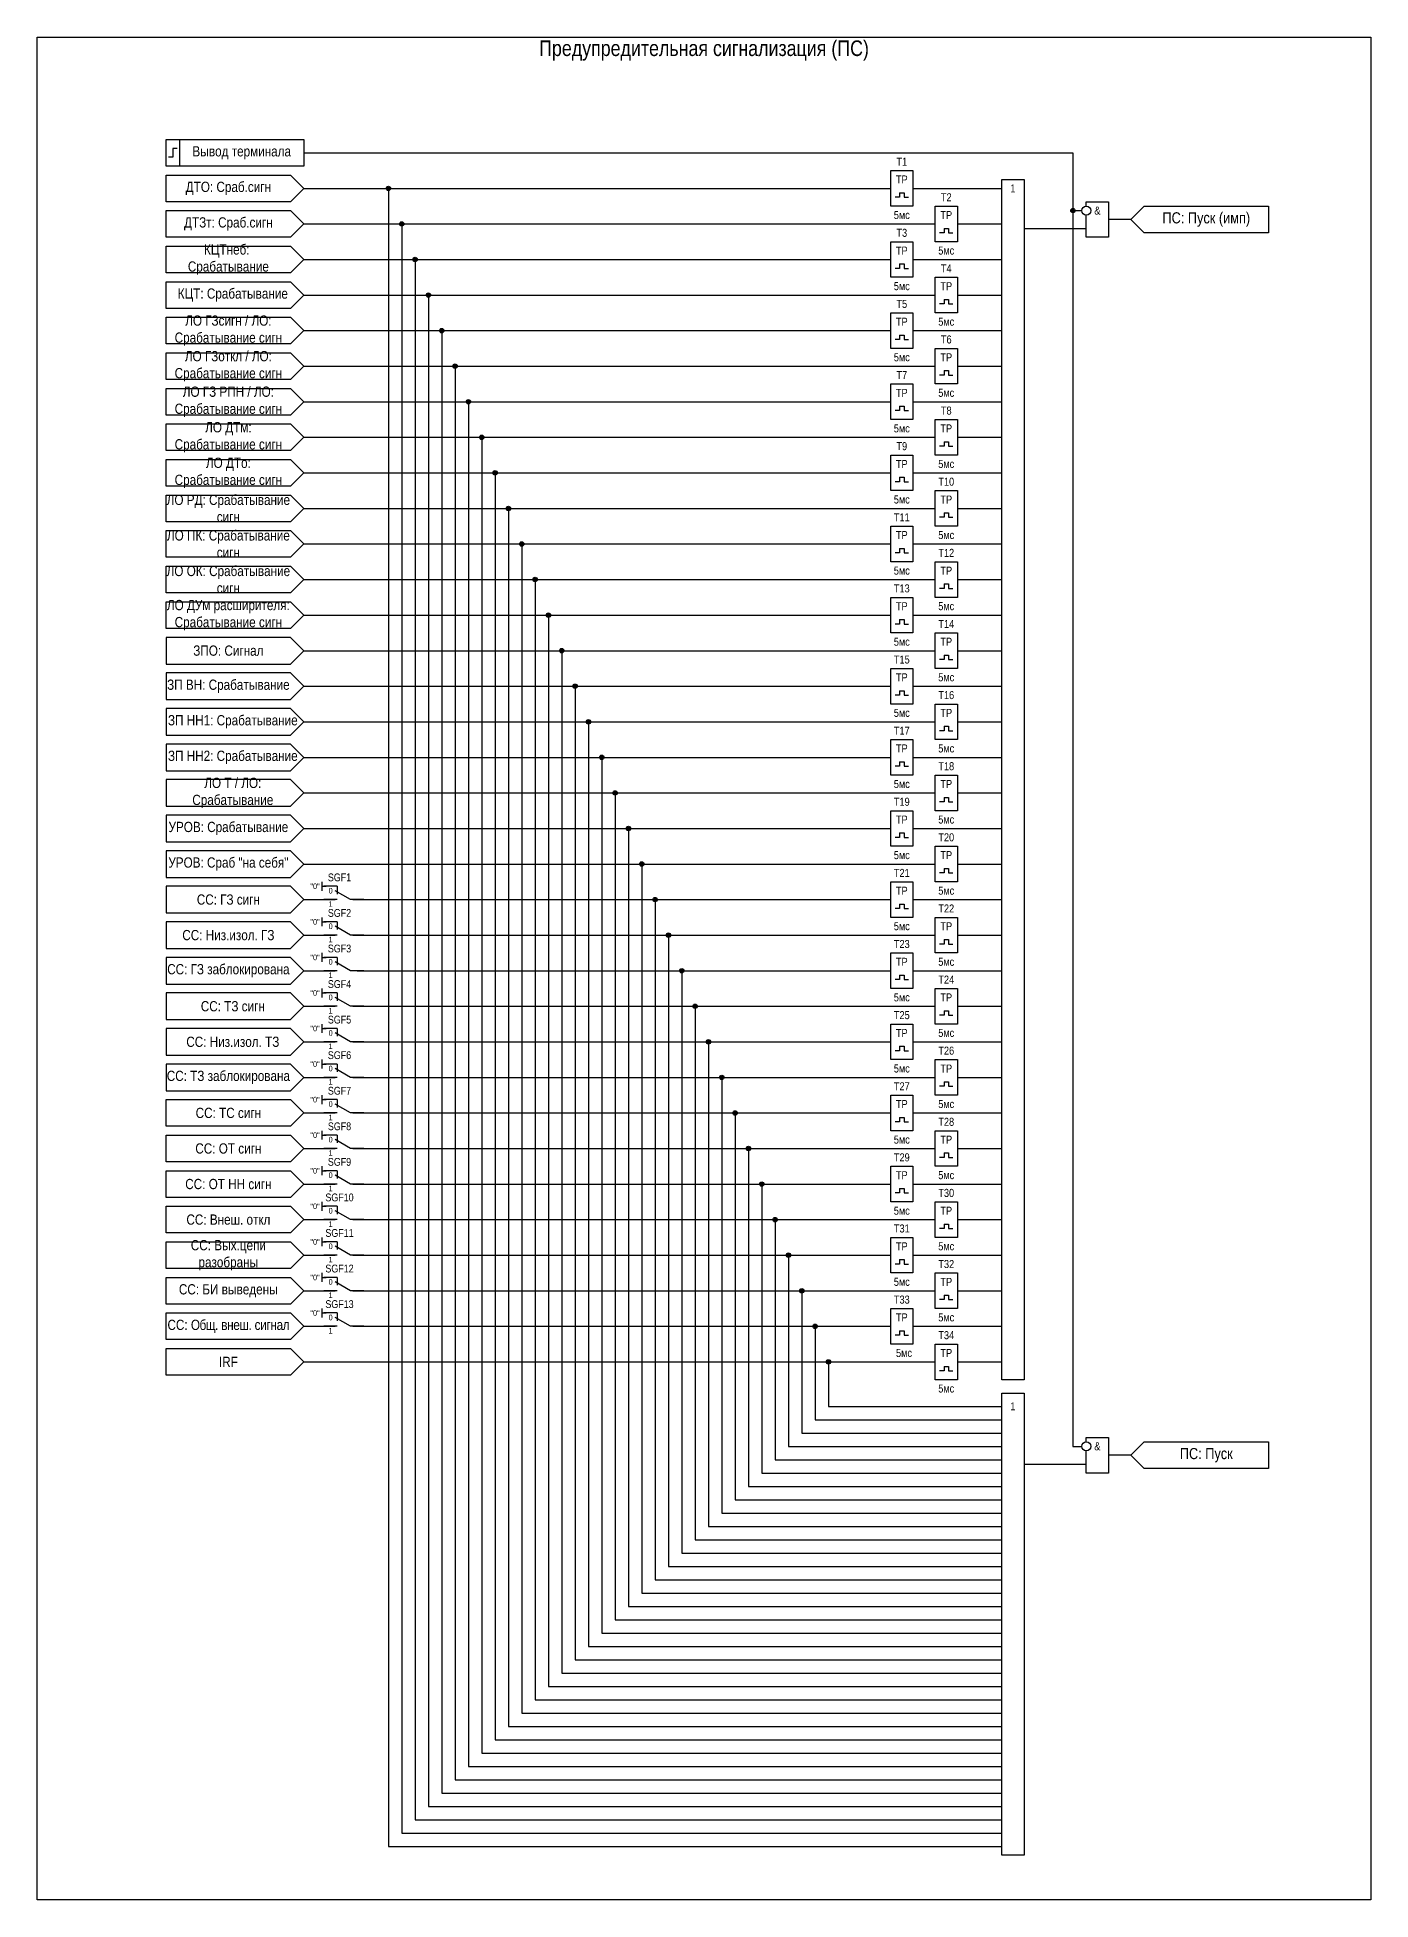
# Model space of a CAD drawing. Header units: millimetres. Extents: x -1143 to 1170, y -154 to 695.
# Drawn here: x 870 to 1170, y -38 to 381 of the extents above; entities that cross this region are included whole.
import ezdxf
from ezdxf.enums import TextEntityAlignment as Align

# ---------------------------------------------------------------- set-up
doc = ezdxf.new("R2010")
doc.units = ezdxf.units.MM
doc.layers.add('TEXT', color=7, linetype='Continuous', lineweight=25)
doc.layers.add('Основная', color=7, linetype='Continuous')
doc.styles.add('2.5_Gost_RD', font='ARIALN.TTF', dxfattribs={"height": 2.5})
doc.styles.add('3.5_Gost_RD', font='ARIALN.TTF', dxfattribs={"height": 3.5})
doc.styles.add('Вывод', font='ARIALN.TTF', dxfattribs={"height": 2.5})
doc.styles.add('Компонент', font='ARIALN.TTF', dxfattribs={"height": 3.5})

# ---------------------------------------------------------------- blocks, each defined once
blk = doc.blocks.new('Точка')
at = {"ltscale": 100}
h = blk.add_hatch(color=256, dxfattribs=at)
h.dxf.hatch_style = 1
edge = h.paths.add_edge_path()
edge.add_arc((0, 0), 0.5, 0, 360)
blk.add_circle((0, 0), 0.5, dxfattribs=at)
blk = doc.blocks.new('*U958')
at = {"layer": 'Основная', "color": 0}
blk.add_line((0, 0), (7, 4), dxfattribs=at)
at = {"layer": 'Основная', "ltscale": 0.35}
blk.add_line((6, 6), (6, 2.5), dxfattribs=at)
blk = doc.blocks.new('*U1019')
at = {"layer": 'Основная', "color": 0}
for p, q in [((-3, 6), (-9, 6)), ((-3, 0), (-9, 0)), ((9, 0), (3, 0))]:
    blk.add_line(p, q, dxfattribs=at)
at = {"layer": 'Основная', "ltscale": 0.25, "xscale": -1}
blk.add_blockref('*U958', (3, 0), dxfattribs=at)
at = {"layer": 'Основная'}
for tag, height, style, p in [('ОУ', 3.5, 'Компонент', (-2, 10)), ('В1', 2.5, 'Вывод', (-13, 6)), ('В2', 2.5, 'Вывод', (-6, 4)), ('В3', 2.5, 'Вывод', (-6, -2))]:
    blk.add_attdef(tag, text='', height=height, dxfattribs=dict(at, style=style)).set_placement(p, align=Align.MIDDLE_CENTER)

msp = doc.modelspace()

# ---------------------------------------------------------------- linework, layer by layer
at = {"ltscale": 100}
for p, q in [((1064, 345), (1063, 345)), ((1065, 345), (1066, 345)), ((1116, 340), (1111, 340)), ((1119, 343), (1116, 340)), ((1116, 340), (1119, 337)), ((1119, 343), (1147, 343)), ((1074, 337), (1073, 337)), ((1075, 337), (1076, 337)), ((1147, 337), (1119, 337)), ((1064, 329), (1063, 329)), ((1065, 329), (1066, 329)), ((1074, 321), (1073, 321)), ((1075, 321), (1076, 321)), ((1064, 313), (1063, 313)), ((1065, 313), (1066, 313)), ((1074, 305), (1073, 305)), ((1075, 305), (1076, 305)), ((1064, 297), (1063, 297)), ((1065, 297), (1066, 297)), ((1074, 289), (1073, 289)), ((1075, 289), (1076, 289)), ((1064, 281), (1063, 281)), ((1065, 281), (1066, 281)), ((1074, 273), (1073, 273)), ((1075, 273), (1076, 273)), ((1064, 265), (1063, 265)), ((1065, 265), (1066, 265)), ((1074, 257), (1073, 257)), ((1075, 257), (1076, 257)), ((1064, 249), (1063, 249)), ((1065, 249), (1066, 249)), ((1074, 241), (1073, 241)), ((1075, 241), (1076, 241)), ((1064, 233), (1063, 233)), ((1065, 233), (1066, 233)), ((1074, 225), (1073, 225)), ((1075, 225), (1076, 225)), ((1064, 217), (1063, 217)), ((1065, 217), (1066, 217)), ((1074, 209), (1073, 209)), ((1075, 209), (1076, 209)), ((1064, 201), (1063, 201)), ((1065, 201), (1066, 201)), ((1074, 193), (1073, 193)), ((1075, 193), (1076, 193)), ((934, 191), (934, 189)), ((934, 190), (935, 190)), ((1064, 185), (1063, 185)), ((1065, 185), (1066, 185)), ((934, 183), (934, 181)), ((934, 182), (935, 182)), ((1074, 177), (1073, 177)), ((1075, 177), (1076, 177)), ((934, 175), (934, 173)), ((934, 174), (935, 174)), ((1064, 169), (1063, 169)), ((1065, 169), (1066, 169)), ((934, 167), (934, 165)), ((934, 166), (935, 166)), ((1074, 161), (1073, 161)), ((1075, 161), (1076, 161)), ((934, 159), (934, 157)), ((934, 158), (935, 158)), ((934, 151), (934, 149)), ((1064, 153), (1063, 153)), ((1065, 153), (1066, 153)), ((934, 150), (935, 150)), ((934, 143), (934, 141)), ((1074, 145), (1073, 145)), ((1075, 145), (1076, 145)), ((934, 142), (935, 142)), ((934, 135), (934, 133)), ((1064, 137), (1063, 137)), ((1065, 137), (1066, 137)), ((934, 134), (935, 134)), ((934, 127), (934, 125)), ((934, 126), (935, 126)), ((1074, 129), (1073, 129)), ((1075, 129), (1076, 129)), ((934, 119), (934, 117)), ((934, 118), (935, 118)), ((1064, 121), (1063, 121)), ((1065, 121), (1066, 121)), ((934, 111), (934, 109)), ((934, 110), (935, 110)), ((1074, 113), (1073, 113)), ((1075, 113), (1076, 113)), ((1064, 105), (1063, 105)), ((1065, 105), (1066, 105)), ((934, 103), (934, 101)), ((934, 102), (935, 102)), ((1074, 97), (1073, 97)), ((1075, 97), (1076, 97)), ((934, 95), (934, 93)), ((934, 94), (935, 94)), ((1064, 89), (1063, 89)), ((1065, 89), (1066, 89)), ((1074, 81), (1073, 81)), ((1075, 81), (1076, 81)), ((1119, 65), (1116, 62)), ((1119, 65), (1147, 65)), ((1116, 62), (1111, 62)), ((1116, 62), (1119, 59)), ((1147, 59), (1119, 59))]:
    msp.add_line(p, q, dxfattribs=at)
at = {"color": 3, "ltscale": 100}
msp.add_lwpolyline([(870, 381), (1170, 381), (1170, -38), (870, -38)], close=True, dxfattribs=at)
at = {"ltscale": 100}
for points in [[(899, 358), (902, 358), (902, 352), (899, 352)], [(899, 358), (930, 358), (930, 352), (899, 352)], [(1062, 351), (1067, 351), (1067, 343), (1062, 343)], [(1087, 349), (1092, 349), (1092, 79), (1087, 79)], [(1072, 343), (1077, 343), (1077, 335), (1072, 335)], [(1062, 335), (1067, 335), (1067, 327), (1062, 327)], [(1072, 327), (1077, 327), (1077, 319), (1072, 319)], [(1062, 319), (1067, 319), (1067, 311), (1062, 311)], [(1072, 311), (1077, 311), (1077, 303), (1072, 303)], [(1062, 303), (1067, 303), (1067, 295), (1062, 295)], [(1072, 295), (1077, 295), (1077, 287), (1072, 287)], [(1062, 287), (1067, 287), (1067, 279), (1062, 279)], [(1072, 279), (1077, 279), (1077, 271), (1072, 271)], [(1062, 271), (1067, 271), (1067, 263), (1062, 263)], [(1072, 263), (1077, 263), (1077, 255), (1072, 255)], [(1062, 255), (1067, 255), (1067, 247), (1062, 247)], [(1072, 247), (1077, 247), (1077, 239), (1072, 239)], [(1062, 239), (1067, 239), (1067, 231), (1062, 231)], [(1072, 231), (1077, 231), (1077, 223), (1072, 223)], [(1062, 223), (1067, 223), (1067, 215), (1062, 215)], [(1072, 215), (1077, 215), (1077, 207), (1072, 207)], [(1062, 207), (1067, 207), (1067, 199), (1062, 199)], [(1072, 199), (1077, 199), (1077, 191), (1072, 191)], [(1062, 191), (1067, 191), (1067, 183), (1062, 183)], [(1072, 183), (1077, 183), (1077, 175), (1072, 175)], [(1062, 175), (1067, 175), (1067, 167), (1062, 167)], [(1072, 167), (1077, 167), (1077, 159), (1072, 159)], [(1062, 159), (1067, 159), (1067, 151), (1062, 151)], [(1072, 151), (1077, 151), (1077, 143), (1072, 143)], [(1062, 143), (1067, 143), (1067, 135), (1062, 135)], [(1072, 135), (1077, 135), (1077, 127), (1072, 127)], [(1062, 127), (1067, 127), (1067, 119), (1062, 119)], [(1072, 119), (1077, 119), (1077, 111), (1072, 111)], [(1062, 111), (1067, 111), (1067, 103), (1062, 103)], [(1072, 103), (1077, 103), (1077, 95), (1072, 95)], [(1062, 95), (1067, 95), (1067, 87), (1062, 87)], [(1072, 87), (1077, 87), (1077, 79), (1072, 79)], [(1087, 76), (1092, 76), (1092, -28), (1087, -28)]]:
    msp.add_lwpolyline(points, close=True, dxfattribs=at)
at = {"lineweight": 30, "ltscale": 100}
msp.add_lwpolyline([(901.5, 356), (900.5, 356), (900.5, 354), (899.5, 354)], dxfattribs=at)
at = {"ltscale": 100}
for points in [[(930, 355), (1103, 355), (1103, 342), (1105, 342)], [(930, 355), (1103, 355), (1103, 64), (1105, 64)], [(899, 350), (927, 350), (930, 347), (927, 344), (899, 344), (899, 350)], [(930, 347), (949, 347), (949, -26), (1087, -26)], [(930, 347), (1062, 347)], [(1064, 346), (1064, 345)], [(1064, 346), (1065, 346)], [(1065, 346), (1065, 345)], [(1067, 347), (1087, 347)], [(1106, 343), (1106, 344), (1111, 344), (1111, 336), (1106, 336), (1106, 341)], [(899, 342), (927, 342), (930, 339), (927, 336), (899, 336), (899, 342)], [(1116, 340), (1119, 343), (1147, 343), (1147, 337), (1119, 337), (1116, 340)], [(930, 339), (952, 339), (952, -23), (1087, -23)], [(930, 339), (1072, 339)], [(1074, 338), (1074, 337)], [(1074, 338), (1075, 338)], [(1075, 338), (1075, 337)], [(1077, 339), (1087, 339)], [(1092, 338), (1106, 338)], [(899, 334), (927, 334), (930, 331), (927, 328), (899, 328), (899, 334)], [(930, 331), (955, 331), (955, -20), (1087, -20)], [(930, 331), (1062, 331)], [(1064, 330), (1064, 329)], [(1064, 330), (1065, 330)], [(1065, 330), (1065, 329)], [(1067, 331), (1087, 331)], [(899, 326), (927, 326), (930, 323), (927, 320), (899, 320), (899, 326)], [(930, 323), (958, 323), (958, -17), (1087, -17)], [(930, 323), (1072, 323)], [(1077, 323), (1087, 323)], [(1074, 322), (1074, 321)], [(1074, 322), (1075, 322)], [(1075, 322), (1075, 321)], [(899, 318), (927, 318), (930, 315), (927, 312), (899, 312), (899, 318)], [(930, 315), (961, 315), (961, -14), (1087, -14)], [(930, 315), (1062, 315)], [(1067, 315), (1087, 315)], [(1064, 314), (1064, 313)], [(1064, 314), (1065, 314)], [(1065, 314), (1065, 313)], [(899, 310), (927, 310), (930, 307), (927, 304), (899, 304), (899, 310)], [(930, 307), (964, 307), (964, -11), (1087, -11)], [(930, 307), (1072, 307)], [(1074, 306), (1074, 305)], [(1074, 306), (1075, 306)], [(1075, 306), (1075, 305)], [(1077, 307), (1087, 307)], [(899, 302), (927, 302), (930, 299), (927, 296), (899, 296), (899, 302)], [(930, 299), (967, 299), (967, -8), (1087, -8)], [(930, 299), (1062, 299)], [(1064, 298), (1064, 297)], [(1064, 298), (1065, 298)], [(1065, 298), (1065, 297)], [(1067, 299), (1087, 299)], [(899, 294), (927, 294), (930, 291), (927, 288), (899, 288), (899, 294)], [(930, 291), (970, 291), (970, -5), (1087, -5)], [(930, 291), (1072, 291)], [(1074, 290), (1074, 289)], [(1074, 290), (1075, 290)], [(1075, 290), (1075, 289)], [(1077, 291), (1087, 291)], [(899, 286), (927, 286), (930, 283), (927, 280), (899, 280), (899, 286)], [(930, 283), (973, 283), (973, -2), (1087, -2)], [(930, 283), (1062, 283)], [(1064, 282), (1064, 281)], [(1064, 282), (1065, 282)], [(1065, 282), (1065, 281)], [(1067, 283), (1087, 283)], [(899, 278), (927, 278), (930, 275), (927, 272), (899, 272), (899, 278)], [(930, 275), (976, 275), (976, 1), (1087, 1)], [(930, 275), (1072, 275)], [(1074, 274), (1074, 273)], [(1074, 274), (1075, 274)], [(1075, 274), (1075, 273)], [(1077, 275), (1087, 275)], [(899, 270), (927, 270), (930, 267), (927, 264), (899, 264), (899, 270)], [(930, 267), (979, 267), (979, 4), (1087, 4)], [(930, 267), (1062, 267)], [(1064, 266), (1064, 265)], [(1064, 266), (1065, 266)], [(1065, 266), (1065, 265)], [(1067, 267), (1087, 267)], [(899, 262), (927, 262), (930, 259), (927, 256), (899, 256), (899, 262)], [(930, 259), (982, 259), (982, 7), (1087, 7)], [(930, 259), (1072, 259)], [(1074, 258), (1074, 257)], [(1074, 258), (1075, 258)], [(1075, 258), (1075, 257)], [(1077, 259), (1087, 259)], [(899, 254), (927, 254), (930, 251), (927, 248), (899, 248), (899, 254)], [(930, 251), (985, 251), (985, 10), (1087, 10)], [(930, 251), (1062, 251)], [(1064, 250), (1064, 249)], [(1064, 250), (1065, 250)], [(1065, 250), (1065, 249)], [(1067, 251), (1087, 251)], [(930, 243), (927, 246), (899, 246), (899, 240), (927, 240), (930, 243)], [(930, 243), (988, 243), (988, 13), (1087, 13)], [(930, 243), (1072, 243)], [(1074, 242), (1074, 241)], [(1074, 242), (1075, 242)], [(1075, 242), (1075, 241)], [(1077, 243), (1087, 243)], [(930, 235), (927, 238), (899, 238), (899, 232), (927, 232), (930, 235)], [(930, 235), (991, 235), (991, 16), (1087, 16)], [(930, 235), (1062, 235)], [(1067, 235), (1087, 235)], [(1064, 234), (1064, 233)], [(1064, 234), (1065, 234)], [(1065, 234), (1065, 233)], [(930, 227), (927, 230), (899, 230), (899, 224), (927, 224), (930, 227)], [(930, 227), (994, 227), (994, 19), (1087, 19)], [(930, 227), (1072, 227)], [(1077, 227), (1087, 227)], [(1074, 226), (1074, 225)], [(1074, 226), (1075, 226)], [(1075, 226), (1075, 225)], [(930, 219), (927, 222), (899, 222), (899, 216), (927, 216), (930, 219)], [(930, 219), (997, 219), (997, 22), (1087, 22)], [(930, 219), (1062, 219)], [(1064, 218), (1064, 217)], [(1064, 218), (1065, 218)], [(1065, 218), (1065, 217)], [(1067, 219), (1087, 219)], [(930, 211), (927, 214), (899, 214), (899, 208), (927, 208), (930, 211)], [(930, 211), (1000, 211), (1000, 25), (1087, 25)], [(930, 211), (1072, 211)], [(1074, 210), (1074, 209)], [(1074, 210), (1075, 210)], [(1075, 210), (1075, 209)], [(1077, 211), (1087, 211)], [(930, 203), (927, 206), (899, 206), (899, 200), (927, 200), (930, 203)], [(930, 203), (1003, 203), (1003, 28), (1087, 28)], [(930, 203), (1062, 203)], [(1064, 202), (1064, 201)], [(1064, 202), (1065, 202)], [(1065, 202), (1065, 201)], [(1067, 203), (1087, 203)], [(930, 195), (927, 198), (899, 198), (899, 192), (927, 192), (930, 195)], [(930, 195), (1006, 195), (1006, 31), (1087, 31)], [(930, 195), (1072, 195)], [(1074, 194), (1074, 193)], [(1074, 194), (1075, 194)], [(1075, 194), (1075, 193)], [(1077, 195), (1087, 195)], [(930, 187), (927, 190), (899, 190), (899, 184), (927, 184), (930, 187)], [(930, 187), (937, 187)], [(941, 187), (1009, 187), (1009, 34), (1087, 34)], [(941, 187), (1062, 187)], [(1064, 186), (1064, 185)], [(1064, 186), (1065, 186)], [(1065, 186), (1065, 185)], [(1067, 187), (1087, 187)], [(930, 179), (927, 182), (899, 182), (899, 176), (927, 176), (930, 179)], [(930, 179), (937, 179)], [(941, 179), (1012, 179), (1012, 37), (1087, 37)], [(944, 179), (1072, 179)], [(1074, 178), (1074, 177)], [(1074, 178), (1075, 178)], [(1075, 178), (1075, 177)], [(1077, 179), (1087, 179)], [(930, 171), (927, 174), (899, 174), (899, 168), (927, 168), (930, 171)], [(930, 171), (937, 171)], [(942, 171), (1062, 171)], [(943, 171), (1015, 171), (1015, 40), (1087, 40)], [(1064, 170), (1064, 169)], [(1064, 170), (1065, 170)], [(1065, 170), (1065, 169)], [(1067, 171), (1087, 171)], [(930, 163), (927, 166), (899, 166), (899, 160), (927, 160), (930, 163)], [(930, 163), (937, 163)], [(941, 163), (1018, 163), (1018, 43), (1087, 43)], [(941, 163), (1072, 163)], [(1074, 162), (1074, 161)], [(1074, 162), (1075, 162)], [(1075, 162), (1075, 161)], [(1077, 163), (1087, 163)], [(930, 155), (927, 158), (899, 158), (899, 152), (927, 152), (930, 155)], [(930, 155), (937, 155)], [(941, 155), (1021, 155), (1021, 46), (1087, 46)], [(941, 155), (1062, 155)], [(1064, 154), (1064, 153)], [(1064, 154), (1065, 154)], [(1065, 154), (1065, 153)], [(1067, 155), (1087, 155)], [(930, 147), (927, 150), (899, 150), (899, 144), (927, 144), (930, 147)], [(930, 147), (937, 147)], [(941, 147), (1024, 147), (1024, 49), (1087, 49)], [(941, 147), (1072, 147)], [(1077, 147), (1087, 147)], [(1074, 146), (1074, 145)], [(1074, 146), (1075, 146)], [(1075, 146), (1075, 145)], [(899, 142), (927, 142), (930, 139), (927, 136), (899, 136), (899, 142)], [(930, 139), (937, 139)], [(941, 139), (1027, 139), (1027, 52), (1087, 52)], [(941, 139), (1062, 139)], [(1067, 139), (1087, 139)], [(1064, 138), (1064, 137)], [(1064, 138), (1065, 138)], [(1065, 138), (1065, 137)], [(899, 134), (927, 134), (930, 131), (927, 128), (899, 128), (899, 134)], [(930, 131), (937, 131)], [(941, 131), (1030, 131), (1030, 55), (1087, 55)], [(941, 131), (1072, 131)], [(1074, 130), (1074, 129)], [(1074, 130), (1075, 130)], [(1075, 130), (1075, 129)], [(1077, 131), (1087, 131)], [(899, 126), (927, 126), (930, 123), (927, 120), (899, 120), (899, 126)], [(930, 123), (937, 123)], [(941, 123), (1033, 123), (1033, 58), (1087, 58)], [(941, 123), (1062, 123)], [(1064, 122), (1064, 121)], [(1064, 122), (1065, 122)], [(1065, 122), (1065, 121)], [(1067, 123), (1087, 123)], [(899, 118), (927, 118), (930, 115), (927, 112), (899, 112), (899, 118)], [(930, 115), (937, 115)], [(941, 115), (1036, 115), (1036, 61), (1087, 61)], [(941, 115), (1072, 115)], [(1074, 114), (1074, 113)], [(1074, 114), (1075, 114)], [(1075, 114), (1075, 113)], [(1077, 115), (1087, 115)], [(899, 110), (927, 110), (930, 107), (927, 104), (899, 104), (899, 110)], [(930, 107), (937, 107)], [(941, 107), (1039, 107), (1039, 64), (1087, 64)], [(941, 107), (1062, 107)], [(1064, 106), (1064, 105)], [(1064, 106), (1065, 106)], [(1065, 106), (1065, 105)], [(1067, 107), (1087, 107)], [(899, 102), (927, 102), (930, 99), (927, 96), (899, 96), (899, 102)], [(930, 99), (937, 99)], [(941, 99), (1042, 99), (1042, 67), (1087, 67)], [(941, 99), (1072, 99)], [(1074, 98), (1074, 97)], [(1074, 98), (1075, 98)], [(1075, 98), (1075, 97)], [(1077, 99), (1087, 99)], [(899, 94), (927, 94), (930, 91), (927, 88), (899, 88), (899, 94)], [(930, 91), (937, 91)], [(941, 91), (1045, 91), (1045, 70), (1087, 70)], [(941, 91), (1062, 91)], [(1064, 90), (1064, 89)], [(1064, 90), (1065, 90)], [(1065, 90), (1065, 89)], [(1067, 91), (1087, 91)], [(899, 86), (927, 86), (930, 83), (927, 80), (899, 80), (899, 86)], [(930, 83), (1072, 83)], [(1048, 83), (1048, 73), (1087, 73)], [(1074, 82), (1074, 81)], [(1074, 82), (1075, 82)], [(1075, 82), (1075, 81)], [(1077, 83), (1087, 83)], [(1106, 65), (1106, 66), (1111, 66), (1111, 58), (1106, 58), (1106, 63)], [(1116, 62), (1119, 65), (1147, 65), (1147, 59), (1119, 59), (1116, 62)], [(1092, 60), (1106, 60)]]:
    msp.add_lwpolyline(points, dxfattribs=at)
for centre in [(1106, 342), (1106, 64)]:
    msp.add_circle(centre, 1, dxfattribs=at)

# ---------------------------------------------------------------- block references
for p in [(949, 347), (952, 339), (1103, 342), (955, 331), (958, 323), (961, 315), (964, 307), (967, 299), (970, 291), (973, 283), (976, 275), (979, 267), (982, 259), (985, 251), (988, 243), (991, 235), (994, 227), (997, 219), (1000, 211), (1003, 203), (1006, 195), (1009, 187), (1012, 179), (1015, 171), (1018, 163), (1021, 155), (1024, 147), (1027, 139), (1030, 131), (1033, 123), (1036, 115), (1039, 107), (1042, 99), (1045, 91), (1048, 83)]:
    msp.add_blockref('Точка', p, dxfattribs=at)
at = {"layer": 'Основная', "ltscale": 0.25, "xscale": 0.5, "yscale": 0.5, "zscale": 0.5}
for p, values in [((939, 187), {'ОУ': 'SGF1', 'В1': '"0"', 'В2': '0', 'В3': '1'}), ((939, 179), {'ОУ': 'SGF2', 'В1': '"0"', 'В2': '0', 'В3': '1'}), ((939, 171), {'ОУ': 'SGF3', 'В1': '"0"', 'В2': '0', 'В3': '1'}), ((939, 163), {'ОУ': 'SGF4', 'В1': '"0"', 'В2': '0', 'В3': '1'}), ((939, 155), {'ОУ': 'SGF5', 'В1': '"0"', 'В2': '0', 'В3': '1'}), ((939, 147), {'ОУ': 'SGF6', 'В1': '"0"', 'В2': '0', 'В3': '1'}), ((939, 139), {'ОУ': 'SGF7', 'В1': '"0"', 'В2': '0', 'В3': '1'}), ((939, 131), {'ОУ': 'SGF8', 'В1': '"0"', 'В2': '0', 'В3': '1'}), ((939, 123), {'ОУ': 'SGF9', 'В1': '"0"', 'В2': '0', 'В3': '1'}), ((939, 115), {'ОУ': 'SGF10', 'В1': '"0"', 'В2': '0', 'В3': '1'}), ((939, 107), {'ОУ': 'SGF11', 'В1': '"0"', 'В2': '0', 'В3': '1'}), ((939, 99), {'ОУ': 'SGF12', 'В1': '"0"', 'В2': '0', 'В3': '1'}), ((939, 91), {'ОУ': 'SGF13', 'В1': '"0"', 'В2': '0', 'В3': '1'})]:
    msp.add_blockref('*U1019', p, dxfattribs=at).add_auto_attribs(values)

# ---------------------------------------------------------------- texts
at = {"color": 30, "ltscale": 100, "insert": (1020, 378), "char_height": 3.5, "width": 290, "attachment_point": 5, "style": '3.5_Gost_RD'}
msp.add_mtext('Предупредительная сигнализация (ПС)', dxfattribs=at)
at = {"ltscale": 100, "attachment_point": 5, "style": '2.5_Gost_RD'}
for s, insert, char_height, width in [('T1', (1064.5, 353), 1.8, 5), ('TP', (1064.5, 349), 1.8, 5), ('1', (1089.5, 347), 1.8, 5), ('T2', (1074.5, 345), 1.8, 5), ('5мс', (1064.5, 341), 1.8, 5), ('TP', (1074.5, 341), 1.8, 5), ('&', (1108.5, 342), 1.8, 5), ('ПС: Пуск (имп)', (1133, 340), 2.5, 28), ('T3', (1064.5, 337), 1.8, 5), ('TP', (1064.5, 333), 1.8, 5), ('5мс', (1074.5, 333), 1.8, 5), ('T4', (1074.5, 329), 1.8, 5), ('5мс', (1064.5, 325), 1.8, 5), ('TP', (1074.5, 325), 1.8, 5), ('ЛО ГЗсигн / ЛО: Срабатывание сигн', (913, 315), 2.3, 28), ('T5', (1064.5, 321), 1.8, 5), ('TP', (1064.5, 317), 1.8, 5), ('5мс', (1074.5, 317), 1.8, 5), ('ЛО ГЗоткл / ЛО: Срабатывание сигн', (913, 307), 2.3, 28), ('T6', (1074.5, 313), 1.8, 5), ('5мс', (1064.5, 309), 1.8, 5), ('T7', (1064.5, 305), 1.8, 5), ('TP', (1074.5, 309), 1.8, 5), ('ЛО ГЗ РПН / ЛО: Срабатывание сигн', (913, 299), 2.3, 28), ('TP', (1064.5, 301), 1.8, 5), ('5мс', (1074.5, 301), 1.8, 5), ('T8', (1074.5, 297), 1.8, 5), ('ЛО ДТм: Срабатывание сигн', (913, 291), 2.3, 28), ('5мс', (1064.5, 293), 1.8, 5), ('TP', (1074.5, 293), 1.8, 5), ('T9', (1064.5, 289), 1.8, 5), ('ЛО ДТо: Срабатывание сигн', (913, 283), 2.3, 28), ('TP', (1064.5, 285), 1.8, 5), ('5мс', (1074.5, 285), 1.8, 5), ('T10', (1074.5, 281), 1.8, 5), ('ЛО РД: Срабатывание сигн', (913, 275), 2.3, 28), ('5мс', (1064.5, 277), 1.8, 5), ('TP', (1074.5, 277), 1.8, 5), ('T11', (1064.5, 273), 1.8, 5), ('ЛО ПК: Срабатывание сигн', (913, 267), 2.3, 28), ('TP', (1064.5, 269), 1.8, 5), ('5мс', (1074.5, 269), 1.8, 5), ('T12', (1074.5, 265), 1.8, 5), ('ЛО ОК: Срабатывание сигн', (913, 259), 2.3, 28), ('5мс', (1064.5, 261), 1.8, 5), ('TP', (1074.5, 261), 1.8, 5), ('T13', (1064.5, 257), 1.8, 5), ('ЛО ДУм расширителя: Срабатывание сигн', (913, 251), 2.3, 28), ('TP', (1064.5, 253), 1.8, 5), ('5мс', (1074.5, 253), 1.8, 5), ('T14', (1074.5, 249), 1.8, 5), ('5мс', (1064.5, 245), 1.8, 5), ('TP', (1074.5, 245), 1.8, 5), ('T15', (1064.5, 241), 1.8, 5), ('ЗП ВН: Срабатывание ', (913, 235), 2.3, 28), ('TP', (1064.5, 237), 1.8, 5), ('5мс', (1074.5, 237), 1.8, 5), ('T16', (1074.5, 233), 1.8, 5), ('ЗП НН1: Срабатывание', (914, 227), 2.3, 27.933), ('5мс', (1064.5, 229), 1.8, 5), ('TP', (1074.5, 229), 1.8, 5), ('T17', (1064.5, 225), 1.8, 5), ('ЗП НН2: Срабатывание', (914, 219), 2.3, 27.933), ('TP', (1064.5, 221), 1.8, 5), ('T18', (1074.5, 217), 1.8, 5), ('5мс', (1074.5, 221), 1.8, 5), ('5мс', (1064.5, 213), 1.8, 5), ('TP', (1074.5, 213), 1.8, 5), ('T19', (1064.5, 209), 1.8, 5), ('TP', (1064.5, 205), 1.8, 5), ('5мс', (1074.5, 205), 1.8, 5), ('T20', (1074.5, 201), 1.8, 5), ('5мс', (1064.5, 197), 1.8, 5), ('TP', (1074.5, 197), 1.8, 5), ('T21', (1064.5, 193), 1.8, 5), ('TP', (1064.5, 189), 1.8, 5), ('5мс', (1074.5, 189), 1.8, 5), ('T22', (1074.5, 185), 1.8, 5), ('5мс', (1064.5, 181), 1.8, 5), ('TP', (1074.5, 181), 1.8, 5), ('T23', (1064.5, 177), 1.8, 5), ('TP', (1064.5, 173), 1.8, 5), ('5мс', (1074.5, 173), 1.8, 5), ('T24', (1074.5, 169), 1.8, 5), ('5мс', (1064.5, 165), 1.8, 5), ('TP', (1074.5, 165), 1.8, 5), ('T25', (1064.5, 161), 1.8, 5), ('TP', (1064.5, 157), 1.8, 5), ('5мс', (1074.5, 157), 1.8, 5), ('T26', (1074.5, 153), 1.8, 5), ('5мс', (1064.5, 149), 1.8, 5), ('TP', (1074.5, 149), 1.8, 5), ('T27', (1064.5, 145), 1.8, 5), ('СС: ТС сигн', (913, 139), 2.3, 28), ('TP', (1064.5, 141), 1.8, 5), ('5мс', (1074.5, 141), 1.8, 5), ('T28', (1074.5, 137), 1.8, 5), ('СС: ОТ сигн', (913, 131), 2.3, 28), ('T29', (1064.5, 129), 1.8, 5), ('5мс', (1064.5, 133), 1.8, 5), ('TP', (1074.5, 133), 1.8, 5), ('TP', (1064.5, 125), 1.8, 5), ('5мс', (1074.5, 125), 1.8, 5), ('СС: ОТ НН сигн', (913, 123), 2.3, 28), ('T30', (1074.5, 121), 1.8, 5), ('5мс', (1064.5, 117), 1.8, 5), ('TP', (1074.5, 117), 1.8, 5), ('СС: Внеш. откл', (913, 115), 2.3, 28), ('T31', (1064.5, 113), 1.8, 5), ('СС: Вых.цепи разобраны', (913, 107), 2.3, 28), ('TP', (1064.5, 109), 1.8, 5), ('5мс', (1074.5, 109), 1.8, 5), ('T32', (1074.5, 105), 1.8, 5), ('5мс', (1064.5, 101), 1.8, 5), ('TP', (1074.5, 101), 1.8, 5), ('СС: БИ выведены', (913, 99), 2.3, 28), ('T33', (1064.5, 97), 1.8, 5), ('TP', (1064.5, 93), 1.8, 5), ('5мс', (1074.5, 93), 1.8, 5), ('T34', (1074.5, 89), 1.8, 5), ('5мс', (1065, 85), 1.8, 5), ('TP', (1074.5, 85), 1.8, 5), ('5мс', (1074.5, 77), 1.8, 5), ('1', (1089.5, 73), 1.8, 5), ('&', (1108.5, 64), 1.8, 5), ('ПС: Пуск', (1133, 62), 2.5, 28)]:
    msp.add_mtext(s, dxfattribs=dict(at, insert=insert, char_height=char_height, width=width))
at = {"color": 0, "ltscale": 100, "char_height": 2.3, "width": 28, "attachment_point": 5, "style": '2.5_Gost_RD'}
for s, insert in [('{\\C256;ЗПО: Сигнал}', (913, 243)), ('{\\C256;УРОВ: Срабатывание}', (913, 203)), ('{\\C256;УРОВ: Сраб "на себя"}', (913, 195))]:
    msp.add_mtext(s, dxfattribs=dict(at, insert=insert))
at = {"layer": 'TEXT', "ltscale": 100, "char_height": 2.3, "width": 28, "attachment_point": 5, "style": '2.5_Gost_RD'}
for s, insert in [('Вывод терминала', (916, 355)), ('ЛО Т / ЛО: Срабатывание', (914, 211)), ('СС: {\\T0.95;Общ. внеш. сигнал}', (913, 91))]:
    msp.add_mtext(s, dxfattribs=dict(at, insert=insert))
at = {"layer": 'TEXT', "color": 0, "ltscale": 100, "char_height": 2.3, "width": 28, "attachment_point": 5, "style": '2.5_Gost_RD'}
for s, insert in [('{\\C256;СС: ГЗ сигн}', (913, 187)), ('{\\C256;СС: Низ.изол. ГЗ}', (913, 179)), ('{\\C256;СС: ГЗ заблокирована}', (913, 171)), ('{\\C256;СС: ТЗ сигн}', (914, 163)), ('{\\C256;СС: Низ.изол. ТЗ}', (914, 155)), ('{\\C256;СС: ТЗ заблокирована}', (913, 147)), ('{\\C256;IRF}', (913, 83))]:
    msp.add_mtext(s, dxfattribs=dict(at, insert=insert))
at = {"layer": 'Основная', "color": 0, "ltscale": 100, "insert": (913, 347), "char_height": 2.3, "width": 28, "attachment_point": 5, "style": '2.5_Gost_RD'}
msp.add_mtext('{\\C256;ДТО: Сраб.сигн}', dxfattribs=at)
at = {"layer": 'Основная', "ltscale": 100, "insert": (913, 339), "char_height": 2.3, "width": 28, "attachment_point": 5, "style": '2.5_Gost_RD'}
msp.add_mtext('ДТЗт: Сраб.сигн', dxfattribs=at)
at = {"layer": 'Основная', "color": 1, "ltscale": 100, "char_height": 2.3, "attachment_point": 5, "style": '2.5_Gost_RD'}
for s, insert, width in [('{\\C256;КЦТнеб:  Срабатывание}', (913, 331), 28), ('{\\C256;КЦТ: Срабатывание}', (914, 323), 26.5083)]:
    msp.add_mtext(s, dxfattribs=dict(at, insert=insert, width=width))

doc.saveas('drawing.dxf')
